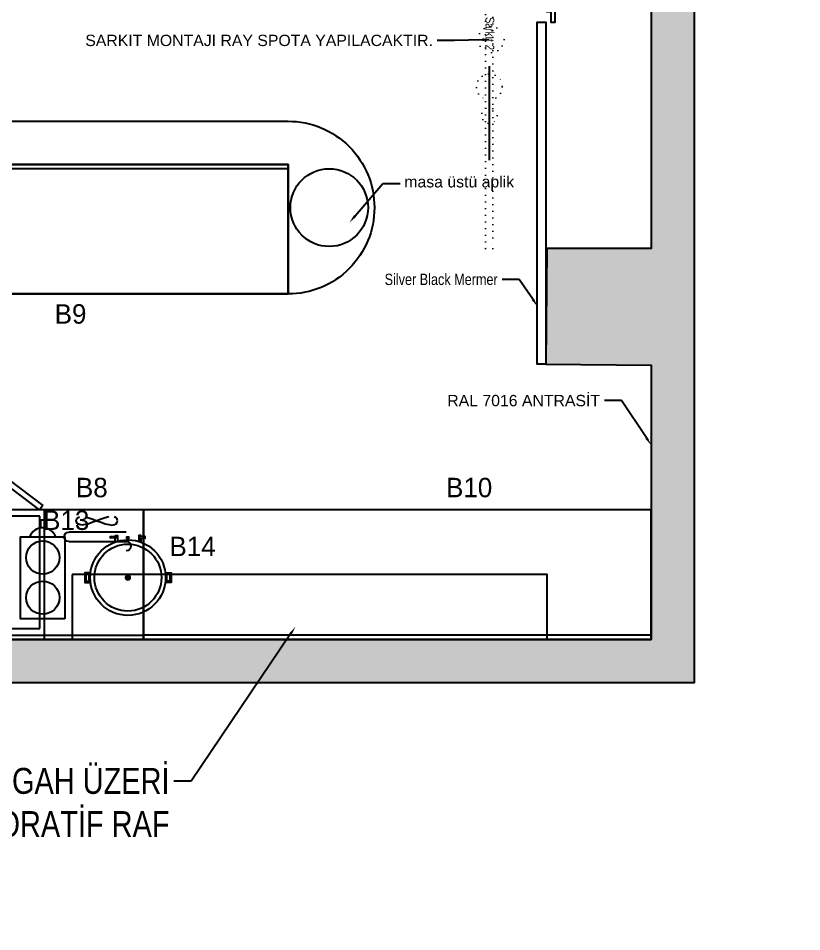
# Model space of a CAD drawing. Header units: millimetres. Extents: x 7687 to 15428, y -715 to 4028.
# Drawn here: x 9980.4 to 10343.5, y 1841.3 to 2264.4 of the extents above; entities that cross this region are included whole.
import ezdxf
from ezdxf import colors
from ezdxf.entities.mleader import LeaderData, LeaderLine
from ezdxf.math import Vec2, Vec3

# ---------------------------------------------------------------- set-up
doc = ezdxf.new("R2010")
doc.units = ezdxf.units.MM
for name, pattern in [('14.022_CEKIRDEKLER_SAFTLAR_+51.00$0$ACAD_ISO07W100', [3, 0, -3]), ('ACAD_ISO07W100', [3, 0, -3]), ('CONTINUA', [0])]:
    doc.linetypes.add(name, pattern=pattern)
for name, color, linetype in [('0-MOBIL', 3, 'CONTINUA'), ('__yaç-yol-2', 6, 'Continuous'), ('lambader', 50, 'Continuous'), ('SKTÜRK EKİPMAN', 7, 'Continuous'), ('YAZI', 121, 'Continuous')]:
    doc.layers.add(name, color=color, linetype=linetype)
doc.layers.add('Sarkıt Ayd.', color=50, linetype='ACAD_ISO07W100', lineweight=0)
doc.layers.add('yazı', color=7, linetype='Continuous', lineweight=20)
doc.styles.add('OTEL AKSARAY', font='', dxfattribs={"width": 0.8})
doc.styles.get("Standard").update_dxf_attribs({"font": 'arial.ttf'})
doc.styles.add('TAKSİM', font='GOTHIC.TTF', dxfattribs={"height": 20})
doc.styles.get('OTEL AKSARAY').set_extended_font_data('FrankRuehl')

# ---------------------------------------------------------------- blocks, each defined once
blk = doc.blocks.new('fgfggd')
at = {"layer": '0-MOBIL'}
for points in [[(50272.81, 6375.62), (50270.81, 6375.62), (50270.81, 6716.69), (50272.81, 6716.69)], [(50270.81, 6696.69), (50268.81, 6696.69), (50268.81, 6711.69), (50270.81, 6711.69)], [(50268.81, 6701.69), (50266.81, 6701.69), (50266.81, 6706.69), (50268.81, 6706.69)], [(50270.81, 6681.69), (50268.81, 6681.69), (50268.81, 6691.69), (50270.81, 6691.69)], [(50270.81, 6657.69), (50268.81, 6657.69), (50268.81, 6677.69), (50270.81, 6677.69)], [(50268.81, 6662.69), (50266.81, 6662.69), (50266.81, 6672.69), (50268.81, 6672.69)], [(50270.81, 6642.69), (50268.81, 6642.69), (50268.81, 6652.69), (50270.81, 6652.69)], [(50268.81, 6620.19), (50266.81, 6620.19), (50266.81, 6630.19), (50268.81, 6630.19)], [(50270.81, 6617.69), (50268.81, 6617.69), (50268.81, 6632.69), (50270.81, 6632.69)], [(50270.81, 6607.69), (50268.81, 6607.69), (50268.81, 6612.69), (50270.81, 6612.69)], [(50270.81, 6597.69), (50268.81, 6597.69), (50268.81, 6587.69), (50270.81, 6587.69)], [(50270.81, 6569.69), (50268.81, 6569.69), (50268.81, 6584.69), (50270.81, 6584.69)], [(50268.81, 6572.19), (50266.81, 6572.19), (50266.81, 6582.19), (50268.81, 6582.19)], [(50270.81, 6554.69), (50268.81, 6554.69), (50268.81, 6564.69), (50270.81, 6564.69)], [(50268.81, 6557.19), (50266.81, 6557.19), (50266.81, 6562.19), (50268.81, 6562.19)], [(50270.81, 6530.69), (50268.81, 6530.69), (50268.81, 6550.69), (50270.81, 6550.69)], [(50268.81, 6535.69), (50266.81, 6535.69), (50266.81, 6545.69), (50268.81, 6545.69)], [(50270.81, 6515.69), (50268.81, 6515.69), (50268.81, 6525.69), (50270.81, 6525.69)], [(50268.81, 6493.19), (50266.81, 6493.19), (50266.81, 6503.19), (50268.81, 6503.19)], [(50270.81, 6490.69), (50268.81, 6490.69), (50268.81, 6505.69), (50270.81, 6505.69)], [(50270.81, 6480.69), (50268.81, 6480.69), (50268.81, 6470.69), (50270.81, 6470.69)], [(50270.81, 6465.69), (50268.81, 6465.69), (50268.81, 6445.69), (50270.81, 6445.69)], [(50268.81, 6460.69), (50266.81, 6460.69), (50266.81, 6450.69), (50268.81, 6450.69)], [(50270.81, 6441.69), (50268.81, 6441.69), (50268.81, 6431.69), (50270.81, 6431.69)], [(50268.81, 6439.19), (50266.81, 6439.19), (50266.81, 6434.19), (50268.81, 6434.19)], [(50268.81, 6424.19), (50266.81, 6424.19), (50266.81, 6414.19), (50268.81, 6414.19)], [(50270.81, 6426.69), (50268.81, 6426.69), (50268.81, 6411.69), (50270.81, 6411.69)], [(50270.81, 6398.69), (50268.81, 6398.69), (50268.81, 6408.69), (50270.81, 6408.69)], [(50270.81, 6388.69), (50268.81, 6388.69), (50268.81, 6383.69), (50270.81, 6383.69)]]:
    blk.add_lwpolyline(points, close=True, dxfattribs=at)
blk = doc.blocks.new('SARKI AYD 1')
at = {"layer": 'Sarkıt Ayd.', "linetype": '14.022_CEKIRDEKLER_SAFTLAR_+51.00$0$ACAD_ISO07W100'}
for centre, radius in [((50235.76, 3813.57), 6), ((50252.25, 3813.57), 3.6), ((50270.4, 3814.38), 6), ((50292.37, 3813.57), 6), ((50305.58, 3813.57), 3.6)]:
    blk.add_circle(centre, radius, dxfattribs=at)
at = {"layer": 'Sarkıt Ayd.', "insert": (50260.01, 3815.86), "char_height": 4.08, "attachment_point": 1, "style": 'OTEL AKSARAY'}
blk.add_mtext_dynamic_manual_height_columns('Sark{\\fArial|b0|i0|c162|p34;ıt 2}', width=49.5719, gutter_width=425, heights=[0], dxfattribs=at)
blk = doc.blocks.new('NJGASFJGA')
at = {"layer": 'Sarkıt Ayd.', "linetype": '14.022_CEKIRDEKLER_SAFTLAR_+51.00$0$ACAD_ISO07W100'}
blk.add_lwpolyline([(49667.57, 3058.51), (49667.57, 2616.49), (49664.17, 2616.49), (49664.17, 3058.51)], dxfattribs=at)
at = {"layer": 'YAZI', "rotation": 270}
blk.add_blockref('SARKI AYD 1', (45852.35, 52983.78), dxfattribs=at)
blk = doc.blocks.new('A$C199769C9')
at = {"layer": 'SKTÜRK EKİPMAN'}
for points in [[(2.48, 17.25), (0, 17.25), (0, 21.67), (2.48, 21.67)], [(1.98, 17.75), (0.5, 17.75), (0.5, 21.17), (1.98, 21.17)], [(37.48, 17.25), (39.96, 17.25), (39.96, 21.67), (37.48, 21.67)], [(37.98, 17.75), (39.46, 17.75), (39.46, 21.17), (37.98, 21.17)], [(11.95, 0.2), (14.61, 0.41), (14.61, 1.04), (11.95, 1.25)], [(28.01, 0.2), (25.35, 0.41), (25.35, 1.04), (28.01, 1.25)]]:
    blk.add_lwpolyline(points, close=True, dxfattribs=at)
at = {"layer": 'SKTÜRK EKİPMAN', "const_width": 1.5}
blk.add_lwpolyline([(19.23, 19.46, 1), (20.73, 19.46, 1)], format="xyb", close=True, dxfattribs=at)
at = {"layer": 'SKTÜRK EKİPMAN'}
for points in [[(13.88, 3.06), (13.88, 1.09)], [(13.88, 0), (14.97, 0), (14.97, 2.69)], [(13.88, 0.35), (13.88, 0)], [(20.03, 1.45), (20.03, 1.96)], [(25.96, 0), (24.87, 0), (24.87, 2.66)], [(25.96, 3.01), (25.96, 1.08)], [(25.96, 0.36), (25.96, 0)]]:
    blk.add_lwpolyline(points, dxfattribs=at)
for centre, radius in [((19.98, 19.46), 17.5), ((19.98, 19.46), 15.5), ((20.09, 0.98), 0.469)]:
    blk.add_circle(centre, radius, dxfattribs=at)
blk = doc.blocks.new('A$C3DDB3116')
at = {"layer": 'SKTÜRK EKİPMAN'}
blk.add_lwpolyline([(0, 45.94), (20.5, 45.94), (20.5, 7.94), (0, 7.94), (0, 45.94)], dxfattribs=at)
blk.add_lwpolyline([(9.32, 3.72), (11.18, 3.72), (11.18, 0), (9.32, 0)], close=True, dxfattribs=at)
for centre in [(10.25, 36.07), (10.25, 17.5)]:
    blk.add_circle(centre, 7.7, dxfattribs=at)
blk.add_arc((10.25, 10.08), 6.37, 199.6345, 340.3655, dxfattribs=at)
blk = doc.blocks.new('A$C34EC4B2C')
at = {"layer": 'SKTÜRK EKİPMAN'}
for p, q in [((80.83, 87.67), (46.6, 62.05)), ((48.14, 60), (82.37, 85.61)), ((77.59, 87.3), (71.93, 83.07)), ((78.58, 85.98), (77.59, 87.3)), ((82.37, 85.61), (80.83, 87.67)), ((104.65, 85.77), (106.2, 87.82)), ((138.76, 60), (104.65, 85.77)), ((106.2, 87.82), (140.31, 62.05)), ((108.44, 86.12), (109.44, 87.44)), ((109.44, 87.44), (115.07, 83.18)), ((150.63, 85.77), (152.18, 87.82)), ((184.74, 60), (150.63, 85.77)), ((152.18, 87.82), (186.29, 62.05)), ((154.42, 86.12), (155.42, 87.44)), ((155.42, 87.44), (161.05, 83.18)), ((71.93, 83.07), (70.49, 81.99)), ((115.07, 83.18), (116.52, 82.09)), ((161.05, 83.18), (162.5, 82.09)), ((0, 0), (0, 60)), ((0, 60), (188, 60)), ((46.11, 60), (46.11, 0)), ((46.6, 62.05), (48.14, 60)), ((140.31, 62.05), (138.76, 60)), ((186.29, 62.05), (184.74, 60)), ((188, 2), (188, 60)), ((188, 60), (188, 0)), ((12, 54.97), (12.17, 55.71)), ((12.17, 55.71), (12.66, 56.35)), ((12.66, 56.35), (13.47, 56.8)), ((16.07, 56.8), (17.78, 56.35)), ((17.78, 56.35), (19.64, 55.71)), ((19.64, 55.71), (21.59, 54.97)), ((23.54, 55.71), (21.59, 54.97)), ((25.4, 56.35), (23.54, 55.71)), ((27.1, 56.8), (25.4, 56.35)), ((30.52, 56.35), (29.7, 56.8)), ((31.01, 55.71), (30.52, 56.35)), ((31.17, 54.97), (31.01, 55.71)), ((48, 5), (48, 57)), ((48, 57), (185, 57)), ((185, 57), (185, 5)), ((12.17, 54.24), (12, 54.97)), ((12.66, 53.6), (12.17, 54.24)), ((13.47, 53.14), (12.66, 53.6)), ((14.62, 52.97), (13.47, 53.14)), ((16.07, 53.14), (14.62, 52.97)), ((17.78, 53.6), (16.07, 53.14)), ((19.64, 54.24), (17.78, 53.6)), ((21.59, 54.97), (19.64, 54.24)), ((21.59, 54.97), (23.54, 54.24)), ((23.54, 54.24), (25.4, 53.6)), ((25.4, 53.6), (27.1, 53.14)), ((27.1, 53.14), (28.56, 52.97)), ((28.56, 52.97), (29.7, 53.14)), ((29.7, 53.14), (30.52, 53.6)), ((30.52, 53.6), (31.01, 54.24)), ((31.01, 54.24), (31.17, 54.97)), ((8, 49.66), (34.67, 49.66)), ((34.67, 45.32), (8, 45.32)), ((185, 5), (48, 5)), ((188, 2), (0, 2)), ((188, 0), (0, 0))]:
    blk.add_line(p, q, dxfattribs=at)
for centre, radius, start, end in [((48.14, 60), 42.75, 0, 40.245), ((138.76, 60), 42.75, 139.4908, 180), ((184.74, 60), 42.75, 139.4908, 180), ((34.67, 47.49), 2.17, 270, 90), ((8, 43.15), 2.17, 90, 270)]:
    blk.add_arc(centre, radius, start, end, dxfattribs=at)

msp = doc.modelspace()

# ---------------------------------------------------------------- hatches: boundary and pattern name
at = {"true_color": 0xcd2027}
h = msp.add_hatch(color=242, dxfattribs=at)
h.dxf.hatch_style = 1
h.paths.add_polyline_path([(9498.39, 3787.78), (9919.45, 3787.78), (10041.95, 3787.78), (10041.58, 3757.38), (10323.48, 3753.94), (10323.48, 3237.21), (10312.98, 3237.21), (10312.98, 3206.31), (10273.73, 3206.31), (10273.73, 2599.74), (10229.17, 2600.13), (10229.17, 2546.14), (10273.73, 2546.14), (10273.73, 2157.73), (10225.31, 2157.76), (10224.84, 2104.15), (10273.73, 2103.73), (10273.73, 1976.72), (9427.2, 1976.72), (9427.2, 2043.9), (9412.2, 2043.9), (9411.61, 1976.73), (9200.2, 1976.72), (9200.2, 2030.72), (9150.2, 2030.72), (9150.2, 2534.31), (9205.65, 2534.31), (9205.6, 2562.87), (9412.2, 2561.07), (9412.2, 2123.9), (9427.2, 2123.9), (9427.2, 2857.4), (9412.2, 2857.4), (9412.2, 2788.58), (9374.41, 2788.58), (9374.41, 2773.58), (9412.2, 2773.58), (9412.2, 2588.58), (9291.05, 2588.58), (9291.05, 2773.58), (9294.41, 2773.58), (9294.41, 2788.58), (9273.05, 2788.58), (9273.05, 2773.58), (9276.05, 2773.58), (9276.05, 2587.82), (9150.2, 2587.82), (9150.2, 2773.58), (9194.55, 2773.58), (9194.55, 2788.58), (9193.05, 2788.58), (9150.2, 2788.58), (9150.2, 2947.06), (9412.2, 2947.06), (9412.2, 2937.4), (9427.2, 2937.4), (9427.2, 3212.81), (9092.54, 3212.81), (9092.54, 3197.81), (9412.2, 3197.81), (9412.2, 2962.06), (9150.2, 2962.06), (9150.2, 3079.81), (9008.2, 3079.81), (9008.2, 3202.81), (9011.79, 3202.81), (9011.79, 3212.81), (9008.2, 3212.81), (9008.2, 3258.81), (8954.2, 3258.81), (8954.2, 3212.81), (8981.2, 3212.81), (8981.2, 3022.81), (8811.2, 3022.81), (8811.2, 3212.81), (8791.2, 3212.81), (8791.2, 3042.81), (8381.2, 3042.81), (8381.2, 3212.81), (8375.2, 3212.81), (8375.2, 3036.81), (8338.2, 3036.81), (8338.2, 3049.31), (8265.7, 3049.31), (8265.7, 3029.31), (8158.7, 3029.31), (8158.7, 3009.31), (9130.2, 3009.31), (9130.2, 1956.72), (10293.73, 1956.72), (10293.73, 3195.96), (10323.48, 3195.96), (10343.48, 3195.96), (10343.48, 3805.34), (8003.59, 3805.34), (8003.59, 3762.68), (9498.39, 3762.68)])

# ---------------------------------------------------------------- linework, layer by layer
at = {"color": 242, "true_color": 0xcd2027}
for points in [[(8158.7, 3009.31), (9130.2, 3009.31), (9130.2, 1956.72), (10293.73, 1956.72), (10293.73, 3195.96), (10323.48, 3195.96), (10343.48, 3195.96), (10343.48, 3805.34), (8003.59, 3805.34)], [(10273.73, 3206.31), (10273.73, 2599.74), (10229.17, 2600.13), (10229.17, 2546.14), (10273.73, 2546.14), (10273.73, 2157.73), (10225.31, 2157.76), (10224.84, 2104.15), (10273.73, 2103.73), (10273.73, 1976.72), (9427.2, 1976.72), (9427.2, 2043.9), (9412.2, 2043.9)]]:
    msp.add_lwpolyline(points, dxfattribs=at)
for points in [[(9927.46, 2136.72), (10105.46, 2136.72), (10105.46, 2196.72), (9927.46, 2196.72)], [(10105.46, 2194.72), (9927.46, 2194.72), (9927.46, 2196.72), (10105.46, 2196.72)], [(10273.73, 2036.72), (10038.46, 2036.72), (10038.46, 1976.72), (10273.73, 1976.72)], [(10273.73, 1978.72), (10038.46, 1978.72), (10038.46, 1976.72), (10273.73, 1976.72)]]:
    msp.add_lwpolyline(points, close=True)
at = {"layer": '0-MOBIL'}
for q in [(9565.46, 2196.72), (10105.46, 2136.72)]:
    msp.add_line((10105.46, 2196.72), q, dxfattribs=at)
at = {"layer": '0-MOBIL', "color": 143, "true_color": 0x7aafdf}
msp.add_lwpolyline([(10224.85, 2104.17), (10220.85, 2104.17), (10220.85, 2262.56), (10224.85, 2262.56)], close=True, dxfattribs=at)
at = {"layer": '0-MOBIL'}
msp.add_lwpolyline([(10145.46, 2176.72), (10145.46, 2176.72, -0.414214), (10105.46, 2136.72), (9565.46, 2136.72, -0.414214), (9525.46, 2176.72), (9525.46, 2176.72, -0.414214), (9565.46, 2216.72), (10105.46, 2216.72, -0.414214)], format="xyb", close=True, dxfattribs=at)
msp.add_lwpolyline([(10005.46, 2006.72), (10005.46, 1976.72), (10225.46, 1976.72), (10225.46, 2006.72)], close=True, dxfattribs=at)
at = {"layer": 'lambader', "linetype": 'ByBlock'}
msp.add_circle((10124.51, 2176.72), 18, dxfattribs=at)
at = {"layer": 'YAZI'}
msp.add_line((10198.7, 2242.19), (10198.7, 2198.67), dxfattribs=at)

# ---------------------------------------------------------------- block references
at = {"xscale": -1}
msp.add_blockref('A$C34EC4B2C', (10038.46, 1976.72), dxfattribs=at)
at = {"rotation": 180}
for name, p in [('A$C3DDB3116', (10002.01, 2032.12)), ('A$C199769C9', (10051.22, 2024.8))]:
    msp.add_blockref(name, p, dxfattribs=at)
at = {"layer": '0-MOBIL', "xscale": -1, "rotation": 180}
msp.add_blockref('fgfggd', (-40043.64, 8979.23), dxfattribs=at)
at = {"layer": 'YAZI'}
msp.add_blockref('NJGASFJGA', (-39467.21, -458.77), dxfattribs=at)

# ---------------------------------------------------------------- texts
at = {"style": 'TAKSİM'}
for s, p in [('B9', (9997.29, 2122.96)), ('B8', (10007.15, 2042.56)), ('B10', (10178.65, 2042.56)), ('B13', (9991.94, 2027.41)), ('B14', (10050.47, 2015.28))]:
    msp.add_text(s, height=9, dxfattribs=at).set_placement(p)

# ---------------------------------------------------------------- leaders
at = {"color": 252, "ltscale": 100, "true_color": 0x939598}
ml = msp.add_multileader_mtext('Standard', dxfattribs=at)
ml.set_content('SARKIT MONTAJI RAY SPOTA YAPILACAKTIR.', color=(147, 149, 152))
ml.set_leader_properties()
ml.build(insert=Vec2(0, 0))
ctx = ml.context
ctx.base_point, ctx.char_height, ctx.plane_origin = Vec3(10010.42, 2254.12), 5.2416, Vec3(10122.71, 2190.78)
ctx.text_align_type = 2
notes = []
notes.append((ctx, [(0, (1, 1, 0), (10182.58, 2254.12), (-1, 0), 8, [(0, [(10199.52, 2254.61)], 0, [])])]))
ctx.mtext.insert, ctx.mtext.rotation, ctx.mtext.alignment, ctx.mtext.flow_direction = Vec3(10172.58, 2256.79), 6.283185, 3, 5
ml = msp.add_multileader_mtext('Standard', dxfattribs=at)
ml.set_content('masa üstü aplik', color=(147, 149, 152))
ml.set_leader_properties()
ml.build(insert=Vec2(0, 0))
ctx = ml.context
ctx.base_point, ctx.char_height, ctx.plane_origin = Vec3(10157.33, 2187.95), 5.2416, Vec3(10263.92, 2190.85)
notes.append((ctx, [(1, (1, 1, 0), (10149.33, 2187.95), (1, 0), 8, [(0, [(10133.93, 2169.85)], 0, [])])]))
ctx.mtext.insert, ctx.mtext.rotation, ctx.mtext.flow_direction = Vec3(10159.33, 2191.3), 6.283185, 5
ml = msp.add_multileader_mtext('Standard', dxfattribs=at)
ml.set_content('RAL 7016 ANTRASİT', color=(147, 149, 152))
ml.set_leader_properties()
ml.build(insert=Vec2(0, 0))
ctx = ml.context
ctx.base_point, ctx.char_height, ctx.plane_origin = Vec3(10177.93, 2087.3), 5.2416, Vec3(10273.73, 2066.71)
ctx.text_align_type = 2
notes.append((ctx, [(1, (1, 1, 0), (10260.02, 2087.3), (-1, 0), 8, [(0, [(10273.73, 2066.71)], 0, [])])]))
ctx.mtext.insert, ctx.mtext.rotation, ctx.mtext.alignment, ctx.mtext.flow_direction = Vec3(10250.02, 2089.96), 6.283185, 3, 5
at = {"layer": '__yaç-yol-2', "color": 8}
ml = msp.add_multileader_mtext('Standard', dxfattribs=at)
ml.set_content('{\\W0.8;\\C256;TEZGAH ÜZERİ DEKORATİF RAF}', color=(147, 149, 152))
ml.set_leader_properties()
ml.build(insert=Vec2(0, 0))
ctx = ml.context
ctx.base_point, ctx.char_height, ctx.plane_origin = Vec3(9942.88, 1911.08), 12, Vec3(10197.5, 1844.11)
ctx.text_align_type = 2
notes.append((ctx, [(0, (1, 1, 0), (10060.52, 1911.08), (-1, 0), 8, [(0, [(10108.84, 1982.54)], 0, [])])]))
ctx.mtext.insert, ctx.mtext.rotation, ctx.mtext.width, ctx.mtext.alignment, ctx.mtext.flow_direction = Vec3(10050.52, 1917.18), 6.283185, 119.5547, 3, 5
at = {"layer": 'yazı'}
ml = msp.add_multileader_mtext('Standard', dxfattribs=at)
ml.set_content('{\\W0.8;\\C256;Silver Black Mermer}', color=(147, 149, 152))
ml.set_leader_properties()
ml.build(insert=Vec2(0, 0))
ctx = ml.context
ctx.base_point, ctx.char_height, ctx.plane_origin = Vec3(10148.37, 2143.44), 5.2416, Vec3(10349.57, 2076.47)
ctx.text_align_type = 2
notes.append((ctx, [(0, (1, 1, 0), (10212.59, 2143.44), (-1, 0), 8, [(0, [(10221.07, 2130.95)], 0, [])])]))
ctx.mtext.insert, ctx.mtext.rotation, ctx.mtext.alignment, ctx.mtext.flow_direction = Vec3(10202.59, 2146.1), 6.283185, 3, 5
for ctx, leaders in notes:
    for number, flags, end, landing, length, lines in leaders:
        leader = LeaderData()
        leader.index, (leader.has_last_leader_line, leader.has_dogleg_vector, leader.attachment_direction) = number, flags
        leader.last_leader_point, leader.dogleg_vector, leader.dogleg_length = Vec3(end), Vec3(landing), length
        for number, points, colour, breaks in lines:
            line = LeaderLine()
            line.index, line.vertices, line.color, line.breaks = number, Vec3.list(points), colors.encode_raw_color(colour), breaks
            leader.lines.append(line)
        ctx.leaders.append(leader)

doc.saveas('drawing.dxf')
